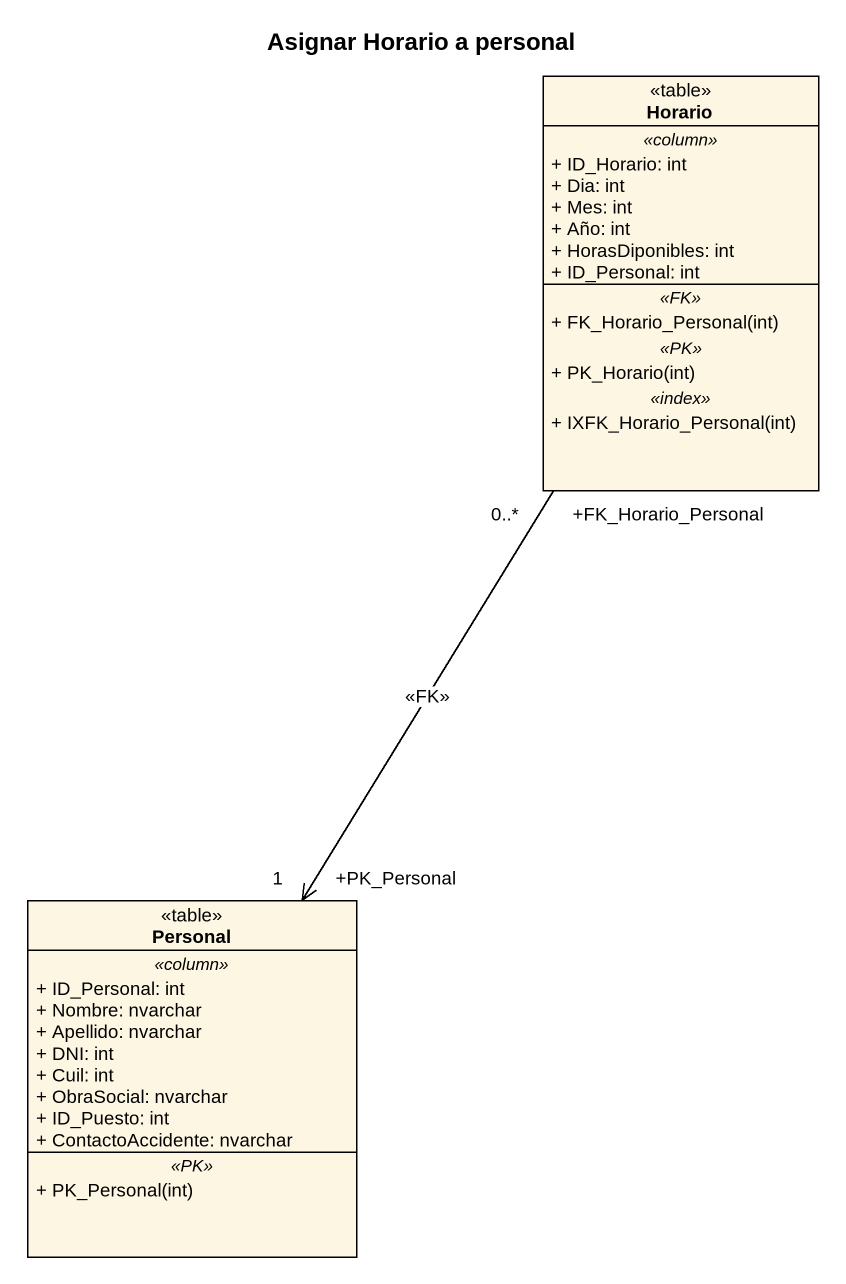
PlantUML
@startuml
title Asignar Horario a personal
hide circle
hide empty members
skinparam classAttributeIconSize 0
class Horario <<table>> {
  .. <<column>> ..
  + ID_Horario: int
  + Dia: int
  + Mes: int
  + Año: int
  + HorasDiponibles: int
  + ID_Personal: int
  .. <<FK>> ..
  + FK_Horario_Personal(int)
  .. <<PK>> ..
  + PK_Horario(int)
  .. <<index>> ..
  + IXFK_Horario_Personal(int)
}
class Personal <<table>> {
  .. <<column>> ..
  + ID_Personal: int
  + Nombre: nvarchar
  + Apellido: nvarchar
  + DNI: int
  + Cuil: int
  + ObraSocial: nvarchar
  + ID_Puesto: int
  + ContactoAccidente: nvarchar
  .. <<PK>> ..
  + PK_Personal(int)
}
Horario "+FK_Horario_Personal\n0..*" --> "+PK_Personal\n1" Personal : <<FK>>
@enduml
